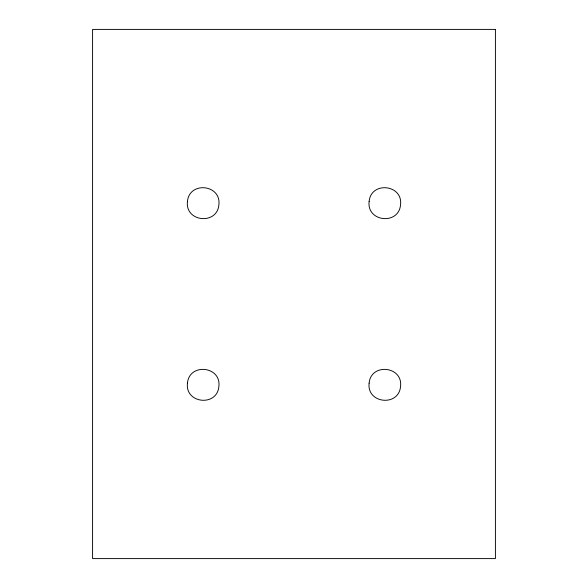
<?xml version="1.0" encoding="UTF-8"?>
<svg xmlns="http://www.w3.org/2000/svg" width="588" height="588" viewBox="0 0 588 588"><rect width="100%" height="100%" fill="white"/><g stroke="black" fill="none" stroke-linecap="round" stroke-linejoin="round"><path stroke-width="0.88" d="M187.454 201.515C184.904 221.941 217.126 225.329 218.876 204.815C221.426 184.389 189.211 181.008 187.454 201.515M187.454 383.185C184.904 403.611 217.126 406.992 218.876 386.485C221.426 366.059 189.211 362.671 187.454 383.185M369.124 201.515C366.574 221.941 398.789 225.329 400.546 204.815C403.096 184.389 370.874 181.008 369.124 201.515M369.124 383.185C366.574 403.611 398.789 406.992 400.546 386.485C403.096 366.059 370.874 362.671 369.124 383.185M495.412 29.4L92.588 29.4L92.588 558.6L495.412 558.6L495.412 29.4"/></g></svg>
